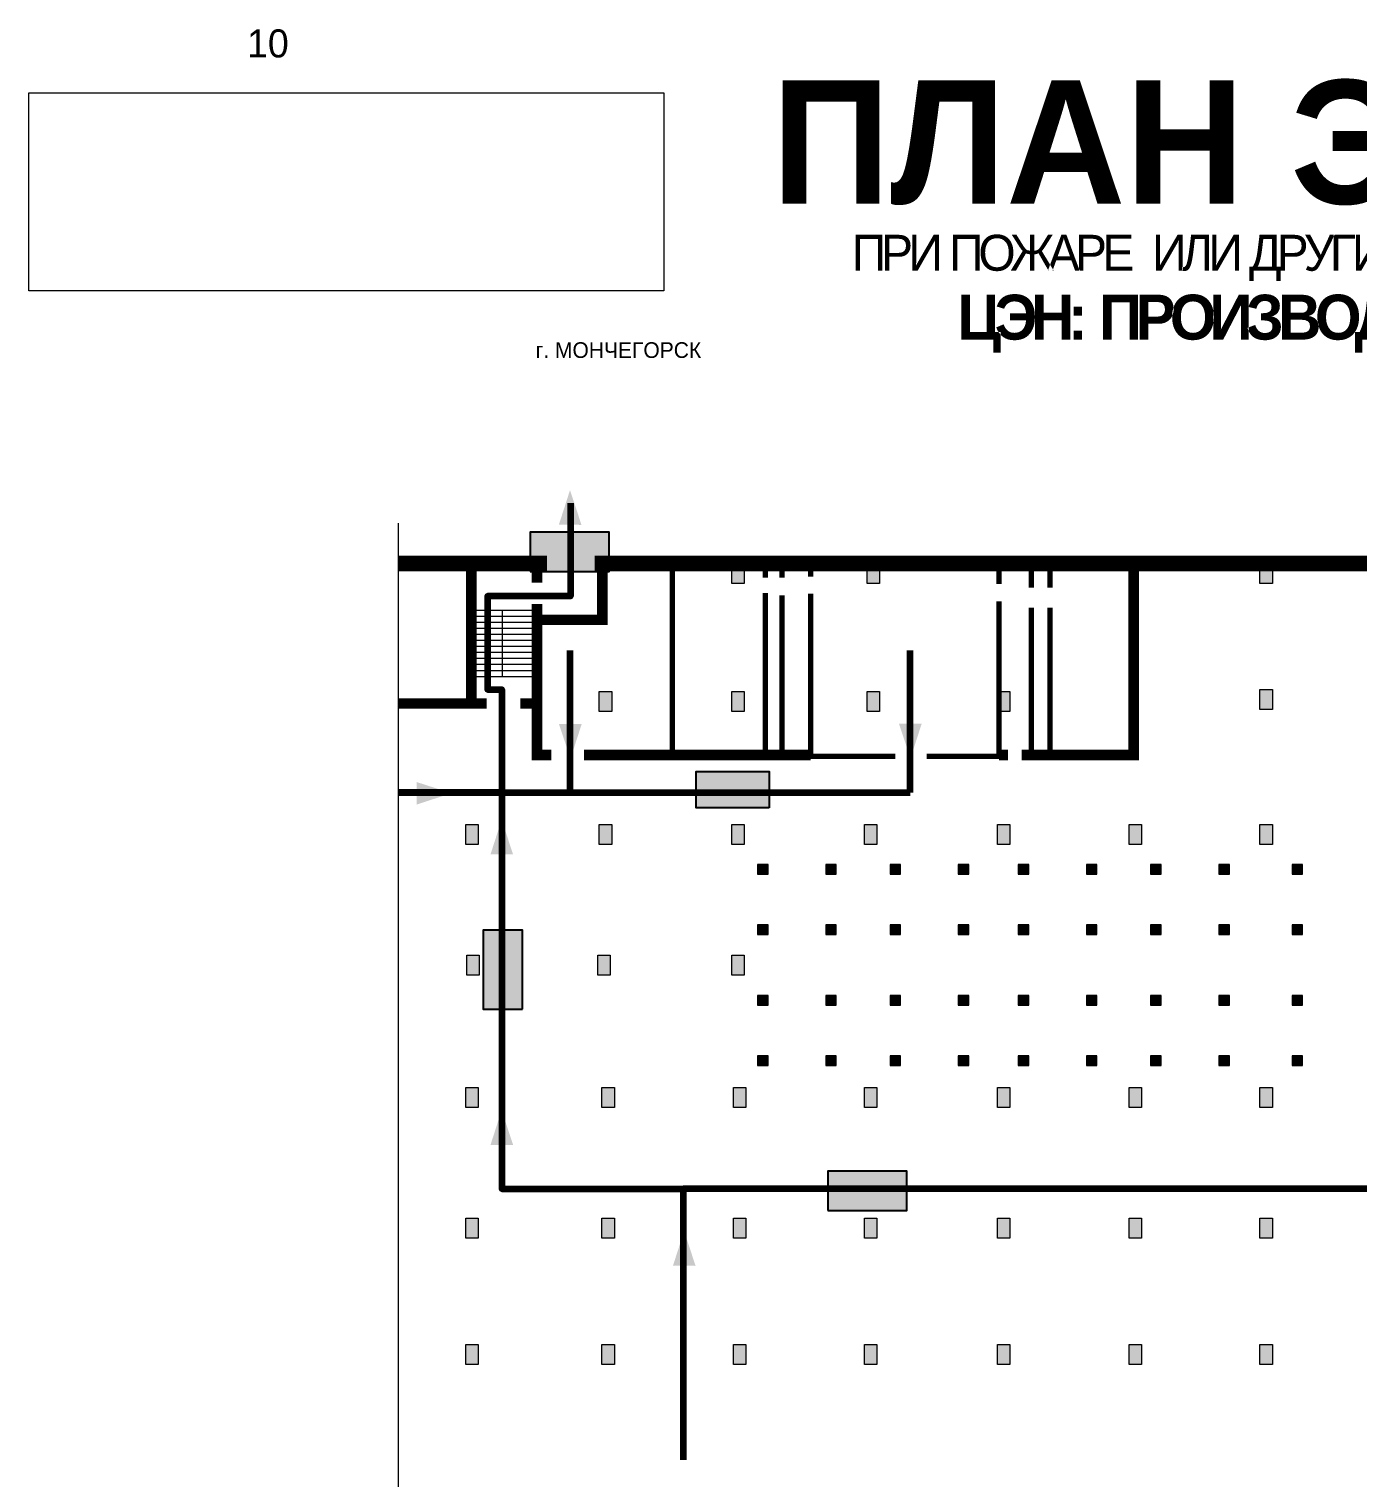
# Model space of a CAD drawing. Header units: millimetres. Extents: x 13810 to 67229, y 12374 to 21950.
# Drawn here: x 37206.5 to 37443.2, y 13891.9 to 14149.9 of the extents above; entities that cross this region are included whole.
import ezdxf

# ---------------------------------------------------------------- set-up
doc = ezdxf.new("R2010")
doc.units = ezdxf.units.MM
doc.layers.add('План_Штампы', color=7, linetype='Continuous')
doc.styles.add('обычный', font='arial.ttf')
picture_1 = doc.add_image_def('image1.jpg', size_in_pixel=(337, 105))

# ---------------------------------------------------------------- blocks, each defined once
blk = doc.blocks.new('A$C32E8229D')
at = {"true_color": 0xffffff}
blk.add_hatch(color=7, dxfattribs=at).paths.add_polyline_path([(0, 0), (0, -8), (16, -8), (16, 0)])
h = blk.add_hatch(color=126)
h.paths.add_polyline_path([(0.2, -0.2), (15.8, -0.2), (15.8, -7.8), (0.2, -7.8)])
h.paths.add_polyline_path([(13.49, -2.05), (12.08, -2.05), (11.37, -2.63, 0.162397), (11.29, -2.84), (11.29, -3.63), (10.35, -3.63), (10.35, -4.05), (11.68, -4.05), (11.68, -3.48), (12.26, -4.28), (11.29, -5.1), (11.29, -6.78), (11.85, -6.78), (11.85, -5.44), (12.8, -4.64), (12.8, -5.94), (14.46, -5.94), (14.46, -5.39), (13.45, -5.39), (13.45, -3.97), (12.46, -2.59), (13.15, -2.59), (13.69, -3.34), (14.18, -3)], flags=16)
h.paths.add_polyline_path([(10.74, -1.82, 1), (11.8, -1.82, 1)], flags=16)
h.paths.add_polyline_path([(9.39, -3.59), (5.99, -3.59), (6.56, -3.03), (5.91, -3.03), (5.1, -3.83), (5.91, -4.64), (6.56, -4.64), (5.99, -4.09), (9.39, -4.09)], flags=16)
h.paths.add_polyline_path([(4.29, -1.08), (1.72, -1.08), (1.72, -6.6), (4.29, -6.6)], flags=16)
at = {"color": 126}
blk.add_lwpolyline([(16, -8), (0, -8), (0, 0), (16, 0)], close=True, dxfattribs=at)
blk = doc.blocks.new('A$C7B4425F7')
at = {"true_color": 0xffffff}
blk.add_hatch(color=7, dxfattribs=at).paths.add_polyline_path([(0, 0), (-16, 0), (-16, -8), (0, -8)])
h = blk.add_hatch(color=126)
h.paths.add_polyline_path([(-0.2, -0.2), (-15.8, -0.2), (-15.8, -7.8), (-0.2, -7.8)])
h.paths.add_polyline_path([(-11.76, -2.03), (-11.76, -3.66), (-11.17, -3.66, -0.568275), (-11.17, -6.18), (-12.58, -6.18), (-12.58, -2.03)], flags=16)
h.paths.add_polyline_path([(-13.33, -4.12, -0.495768), (-13.59, -6.18), (-15.03, -6.18), (-15.03, -2.03), (-13.59, -2.03, -0.487973)], flags=16)
h.paths.add_polyline_path([(-10.25, -2.03), (-9.48, -2.03), (-9.48, -6.18), (-10.25, -6.18)], flags=16)
h.paths.add_polyline_path([(-13.84, -3.69), (-14.24, -3.69), (-14.24, -3.03), (-13.9, -3.03, -0.692621)], flags=0)
h.paths.add_polyline_path([(-9.15, -2.03), (-8.4, -2.03), (-8.04, -3.07), (-7.68, -2.03), (-6.93, -2.03), (-7.64, -4.1), (-6.93, -6.18), (-7.68, -6.18), (-8.04, -5.14), (-8.4, -6.18), (-9.15, -6.18), (-8.44, -4.1)], flags=16)
h.paths.add_polyline_path([(-11.76, -4.46), (-11.42, -4.46, -0.692621), (-11.36, -5.12), (-11.76, -5.12)], flags=0)
h.paths.add_polyline_path([(-13.9, -5.2), (-14.24, -5.2), (-14.24, -4.55), (-13.84, -4.55, -0.708038)], flags=0)
edge = h.paths.add_edge_path(flags=16)
edge.add_ellipse((-5.51, -4.08), major_axis=(0, 2.05), ratio=0.586184, start_angle=0, end_angle=360)
edge = h.paths.add_edge_path(flags=0)
edge.add_ellipse((-5.51, -4.08), major_axis=(0, 1.14), ratio=0.454828, start_angle=0, end_angle=360)
h.paths.add_polyline_path([(-4.13, -4.96, 0.377264), (-3.48, -4.52, 0.0555), (-3.16, -2.03), (-1.66, -2.03), (-1.66, -4.96), (-0.96, -4.96), (-0.96, -7.01), (-1.75, -7.01), (-1.75, -6.18), (-3.3, -6.18), (-3.3, -7.02), (-4.13, -7.02)], flags=16)
h.paths.add_polyline_path([(-2.73, -2.91), (-2.28, -2.91), (-2.28, -4.96), (-3.05, -4.96, 0.079136)], flags=0)
at = {"color": 126}
blk.add_lwpolyline([(-16, -8), (0, -8), (0, 0), (-16, 0)], close=True, dxfattribs=at)

msp = doc.modelspace()

# ---------------------------------------------------------------- hatches: boundary and pattern name
at = {"lineweight": 0}
h = msp.add_hatch(color=256, dxfattribs=at)
h.dxf.hatch_style = 1
h.paths.add_polyline_path([(37331.77, 14051.07), (37333.99, 14051.07), (37333.99, 14054.64), (37331.77, 14054.64)])
h = msp.add_hatch(color=256, dxfattribs=at)
h.dxf.hatch_style = 1
h.paths.add_polyline_path([(37355.87, 14051.07), (37358.1, 14051.07), (37358.1, 14054.64), (37355.87, 14054.64)])
h = msp.add_hatch(color=256, dxfattribs=at)
h.dxf.hatch_style = 1
h.paths.add_polyline_path([(37425.87, 14051.07), (37428.1, 14051.07), (37428.1, 14054.64), (37425.87, 14054.64)])
h = msp.add_hatch(color=256, dxfattribs=at)
h.dxf.hatch_style = 1
h.paths.add_polyline_path([(37425.87, 14028.65), (37428.1, 14028.65), (37428.1, 14032.22), (37425.87, 14032.22)])
h = msp.add_hatch(color=256, dxfattribs=at)
h.dxf.hatch_style = 1
h.paths.add_polyline_path([(37308.16, 14028.3), (37310.38, 14028.3), (37310.38, 14031.87), (37308.16, 14031.87)])
h = msp.add_hatch(color=256, dxfattribs=at)
h.dxf.hatch_style = 1
h.paths.add_polyline_path([(37331.77, 14028.3), (37333.99, 14028.3), (37333.99, 14031.87), (37331.77, 14031.87)])
h = msp.add_hatch(color=256, dxfattribs=at)
h.dxf.hatch_style = 1
h.paths.add_polyline_path([(37355.87, 14028.3), (37358.1, 14028.3), (37358.1, 14031.87), (37355.87, 14031.87)])
h = msp.add_hatch(color=256, dxfattribs=at)
h.dxf.hatch_style = 1
h.paths.add_polyline_path([(37379.1, 14028.3), (37381.33, 14028.3), (37381.33, 14031.87), (37379.1, 14031.87)])
h = msp.add_hatch(color=256, dxfattribs=at)
h.dxf.hatch_style = 1
h.paths.add_polyline_path([(37284.35, 14004.59), (37286.57, 14004.59), (37286.57, 14008.15), (37284.35, 14008.15)])
h = msp.add_hatch(color=256, dxfattribs=at)
h.dxf.hatch_style = 1
h.paths.add_polyline_path([(37308.16, 14004.59), (37310.38, 14004.59), (37310.38, 14008.15), (37308.16, 14008.15)])
h = msp.add_hatch(color=256, dxfattribs=at)
h.dxf.hatch_style = 1
h.paths.add_polyline_path([(37331.77, 14004.59), (37333.99, 14004.59), (37333.99, 14008.15), (37331.77, 14008.15)])
h = msp.add_hatch(color=256, dxfattribs=at)
h.dxf.hatch_style = 1
h.paths.add_polyline_path([(37355.4, 14004.59), (37357.63, 14004.59), (37357.63, 14008.15), (37355.4, 14008.15)])
h = msp.add_hatch(color=256, dxfattribs=at)
h.dxf.hatch_style = 1
h.paths.add_polyline_path([(37379.1, 14004.59), (37381.33, 14004.59), (37381.33, 14008.15), (37379.1, 14008.15)])
h = msp.add_hatch(color=256, dxfattribs=at)
h.dxf.hatch_style = 1
h.paths.add_polyline_path([(37402.54, 14004.59), (37404.76, 14004.59), (37404.76, 14008.15), (37402.54, 14008.15)])
h = msp.add_hatch(color=256, dxfattribs=at)
h.dxf.hatch_style = 1
h.paths.add_polyline_path([(37425.87, 14004.59), (37428.1, 14004.59), (37428.1, 14008.15), (37425.87, 14008.15)])
h = msp.add_hatch(color=256, dxfattribs=at)
h.dxf.hatch_style = 1
h.paths.add_polyline_path([(37336.36, 14001.05), (37336.36, 13999.29), (37338.23, 13999.29), (37338.23, 14001.05)])
h = msp.add_hatch(color=256, dxfattribs=at)
h.dxf.hatch_style = 1
h.paths.add_polyline_path([(37348.51, 14001.05), (37348.51, 13999.29), (37350.38, 13999.29), (37350.38, 14001.05)])
h = msp.add_hatch(color=256, dxfattribs=at)
h.dxf.hatch_style = 1
h.paths.add_polyline_path([(37359.96, 14001.05), (37359.96, 13999.29), (37361.83, 13999.29), (37361.83, 14001.05)])
h = msp.add_hatch(color=256, dxfattribs=at)
h.dxf.hatch_style = 1
h.paths.add_polyline_path([(37372.11, 14001.05), (37372.11, 13999.29), (37373.98, 13999.29), (37373.98, 14001.05)])
h = msp.add_hatch(color=256, dxfattribs=at)
h.dxf.hatch_style = 1
h.paths.add_polyline_path([(37382.79, 14001.05), (37382.79, 13999.29), (37384.67, 13999.29), (37384.67, 14001.05)])
h = msp.add_hatch(color=256, dxfattribs=at)
h.dxf.hatch_style = 1
h.paths.add_polyline_path([(37394.94, 14001.05), (37394.94, 13999.29), (37396.82, 13999.29), (37396.82, 14001.05)])
h = msp.add_hatch(color=256, dxfattribs=at)
h.dxf.hatch_style = 1
h.paths.add_polyline_path([(37406.39, 14001.05), (37406.39, 13999.29), (37408.27, 13999.29), (37408.27, 14001.05)])
h = msp.add_hatch(color=256, dxfattribs=at)
h.dxf.hatch_style = 1
h.paths.add_polyline_path([(37418.54, 14001.05), (37418.54, 13999.29), (37420.42, 13999.29), (37420.42, 14001.05)])
h = msp.add_hatch(color=256, dxfattribs=at)
h.dxf.hatch_style = 1
h.paths.add_polyline_path([(37431.58, 14001.05), (37431.58, 13999.29), (37433.45, 13999.29), (37433.45, 14001.05)])
h = msp.add_hatch(color=256, dxfattribs=at)
h.dxf.hatch_style = 1
h.paths.add_polyline_path([(37336.36, 13990.3), (37336.36, 13988.55), (37338.23, 13988.55), (37338.23, 13990.3)])
h = msp.add_hatch(color=256, dxfattribs=at)
h.dxf.hatch_style = 1
h.paths.add_polyline_path([(37348.51, 13990.3), (37348.51, 13988.55), (37350.38, 13988.55), (37350.38, 13990.3)])
h = msp.add_hatch(color=256, dxfattribs=at)
h.dxf.hatch_style = 1
h.paths.add_polyline_path([(37359.96, 13990.3), (37359.96, 13988.55), (37361.83, 13988.55), (37361.83, 13990.3)])
h = msp.add_hatch(color=256, dxfattribs=at)
h.dxf.hatch_style = 1
h.paths.add_polyline_path([(37372.11, 13990.3), (37372.11, 13988.55), (37373.98, 13988.55), (37373.98, 13990.3)])
h = msp.add_hatch(color=256, dxfattribs=at)
h.dxf.hatch_style = 1
h.paths.add_polyline_path([(37382.79, 13990.3), (37382.79, 13988.55), (37384.67, 13988.55), (37384.67, 13990.3)])
h = msp.add_hatch(color=256, dxfattribs=at)
h.dxf.hatch_style = 1
h.paths.add_polyline_path([(37394.94, 13990.3), (37394.94, 13988.55), (37396.82, 13988.55), (37396.82, 13990.3)])
h = msp.add_hatch(color=256, dxfattribs=at)
h.dxf.hatch_style = 1
h.paths.add_polyline_path([(37406.39, 13990.3), (37406.39, 13988.55), (37408.27, 13988.55), (37408.27, 13990.3)])
h = msp.add_hatch(color=256, dxfattribs=at)
h.dxf.hatch_style = 1
h.paths.add_polyline_path([(37418.54, 13990.3), (37418.54, 13988.55), (37420.42, 13988.55), (37420.42, 13990.3)])
h = msp.add_hatch(color=256, dxfattribs=at)
h.dxf.hatch_style = 1
h.paths.add_polyline_path([(37431.58, 13990.3), (37431.58, 13988.55), (37433.45, 13988.55), (37433.45, 13990.3)])
h = msp.add_hatch(color=256, dxfattribs=at)
h.dxf.hatch_style = 1
h.paths.add_polyline_path([(37284.54, 13981.3), (37286.77, 13981.3), (37286.77, 13984.86), (37284.54, 13984.86)])
h = msp.add_hatch(color=256, dxfattribs=at)
h.dxf.hatch_style = 1
h.paths.add_polyline_path([(37307.88, 13981.3), (37310.1, 13981.3), (37310.1, 13984.86), (37307.88, 13984.86)])
h = msp.add_hatch(color=256, dxfattribs=at)
h.dxf.hatch_style = 1
h.paths.add_polyline_path([(37331.77, 13981.3), (37333.99, 13981.3), (37333.99, 13984.86), (37331.77, 13984.86)])
h = msp.add_hatch(color=256, dxfattribs=at)
h.dxf.hatch_style = 1
h.paths.add_polyline_path([(37336.36, 13977.73), (37336.36, 13975.97), (37338.23, 13975.97), (37338.23, 13977.73)])
h = msp.add_hatch(color=256, dxfattribs=at)
h.dxf.hatch_style = 1
h.paths.add_polyline_path([(37348.51, 13977.73), (37348.51, 13975.97), (37350.38, 13975.97), (37350.38, 13977.73)])
h = msp.add_hatch(color=256, dxfattribs=at)
h.dxf.hatch_style = 1
h.paths.add_polyline_path([(37359.96, 13977.73), (37359.96, 13975.97), (37361.83, 13975.97), (37361.83, 13977.73)])
h = msp.add_hatch(color=256, dxfattribs=at)
h.dxf.hatch_style = 1
h.paths.add_polyline_path([(37372.11, 13977.73), (37372.11, 13975.97), (37373.98, 13975.97), (37373.98, 13977.73)])
h = msp.add_hatch(color=256, dxfattribs=at)
h.dxf.hatch_style = 1
h.paths.add_polyline_path([(37382.79, 13977.73), (37382.79, 13975.97), (37384.67, 13975.97), (37384.67, 13977.73)])
h = msp.add_hatch(color=256, dxfattribs=at)
h.dxf.hatch_style = 1
h.paths.add_polyline_path([(37394.94, 13977.73), (37394.94, 13975.97), (37396.82, 13975.97), (37396.82, 13977.73)])
h = msp.add_hatch(color=256, dxfattribs=at)
h.dxf.hatch_style = 1
h.paths.add_polyline_path([(37406.39, 13977.73), (37406.39, 13975.97), (37408.27, 13975.97), (37408.27, 13977.73)])
h = msp.add_hatch(color=256, dxfattribs=at)
h.dxf.hatch_style = 1
h.paths.add_polyline_path([(37418.54, 13977.73), (37418.54, 13975.97), (37420.42, 13975.97), (37420.42, 13977.73)])
h = msp.add_hatch(color=256, dxfattribs=at)
h.dxf.hatch_style = 1
h.paths.add_polyline_path([(37431.58, 13977.73), (37431.58, 13975.97), (37433.45, 13975.97), (37433.45, 13977.73)])
h = msp.add_hatch(color=256, dxfattribs=at)
h.dxf.hatch_style = 1
h.paths.add_polyline_path([(37336.36, 13966.98), (37336.36, 13965.22), (37338.23, 13965.22), (37338.23, 13966.98)])
h = msp.add_hatch(color=256, dxfattribs=at)
h.dxf.hatch_style = 1
h.paths.add_polyline_path([(37348.51, 13966.98), (37348.51, 13965.22), (37350.38, 13965.22), (37350.38, 13966.98)])
h = msp.add_hatch(color=256, dxfattribs=at)
h.dxf.hatch_style = 1
h.paths.add_polyline_path([(37359.96, 13966.98), (37359.96, 13965.22), (37361.83, 13965.22), (37361.83, 13966.98)])
h = msp.add_hatch(color=256, dxfattribs=at)
h.dxf.hatch_style = 1
h.paths.add_polyline_path([(37372.11, 13966.98), (37372.11, 13965.22), (37373.98, 13965.22), (37373.98, 13966.98)])
h = msp.add_hatch(color=256, dxfattribs=at)
h.dxf.hatch_style = 1
h.paths.add_polyline_path([(37382.79, 13966.98), (37382.79, 13965.22), (37384.67, 13965.22), (37384.67, 13966.98)])
h = msp.add_hatch(color=256, dxfattribs=at)
h.dxf.hatch_style = 1
h.paths.add_polyline_path([(37394.94, 13966.98), (37394.94, 13965.22), (37396.82, 13965.22), (37396.82, 13966.98)])
h = msp.add_hatch(color=256, dxfattribs=at)
h.dxf.hatch_style = 1
h.paths.add_polyline_path([(37406.39, 13966.98), (37406.39, 13965.22), (37408.27, 13965.22), (37408.27, 13966.98)])
h = msp.add_hatch(color=256, dxfattribs=at)
h.dxf.hatch_style = 1
h.paths.add_polyline_path([(37418.54, 13966.98), (37418.54, 13965.22), (37420.42, 13965.22), (37420.42, 13966.98)])
h = msp.add_hatch(color=256, dxfattribs=at)
h.dxf.hatch_style = 1
h.paths.add_polyline_path([(37431.58, 13966.98), (37431.58, 13965.22), (37433.45, 13965.22), (37433.45, 13966.98)])
h = msp.add_hatch(color=256, dxfattribs=at)
h.dxf.hatch_style = 1
h.paths.add_polyline_path([(37284.35, 13957.76), (37286.57, 13957.76), (37286.57, 13961.33), (37284.35, 13961.33)])
h = msp.add_hatch(color=256, dxfattribs=at)
h.dxf.hatch_style = 1
h.paths.add_polyline_path([(37308.63, 13957.76), (37310.86, 13957.76), (37310.86, 13961.33), (37308.63, 13961.33)])
h = msp.add_hatch(color=256, dxfattribs=at)
h.dxf.hatch_style = 1
h.paths.add_polyline_path([(37332.07, 13957.76), (37334.29, 13957.76), (37334.29, 13961.33), (37332.07, 13961.33)])
h = msp.add_hatch(color=256, dxfattribs=at)
h.dxf.hatch_style = 1
h.paths.add_polyline_path([(37355.4, 13957.76), (37357.63, 13957.76), (37357.63, 13961.33), (37355.4, 13961.33)])
h = msp.add_hatch(color=256, dxfattribs=at)
h.dxf.hatch_style = 1
h.paths.add_polyline_path([(37379.1, 13957.76), (37381.33, 13957.76), (37381.33, 13961.33), (37379.1, 13961.33)])
h = msp.add_hatch(color=256, dxfattribs=at)
h.dxf.hatch_style = 1
h.paths.add_polyline_path([(37402.54, 13957.76), (37404.76, 13957.76), (37404.76, 13961.33), (37402.54, 13961.33)])
h = msp.add_hatch(color=256, dxfattribs=at)
h.dxf.hatch_style = 1
h.paths.add_polyline_path([(37425.87, 13957.76), (37428.1, 13957.76), (37428.1, 13961.33), (37425.87, 13961.33)])
h = msp.add_hatch(color=256, dxfattribs=at)
h.dxf.hatch_style = 1
h.paths.add_polyline_path([(37284.35, 13934.46), (37286.57, 13934.46), (37286.57, 13938.02), (37284.35, 13938.02)])
h = msp.add_hatch(color=256, dxfattribs=at)
h.dxf.hatch_style = 1
h.paths.add_polyline_path([(37308.63, 13934.46), (37310.86, 13934.46), (37310.86, 13938.02), (37308.63, 13938.02)])
h = msp.add_hatch(color=256, dxfattribs=at)
h.dxf.hatch_style = 1
h.paths.add_polyline_path([(37332.07, 13934.46), (37334.29, 13934.46), (37334.29, 13938.02), (37332.07, 13938.02)])
h = msp.add_hatch(color=256, dxfattribs=at)
h.dxf.hatch_style = 1
h.paths.add_polyline_path([(37355.4, 13934.46), (37357.63, 13934.46), (37357.63, 13938.02), (37355.4, 13938.02)])
h = msp.add_hatch(color=256, dxfattribs=at)
h.dxf.hatch_style = 1
h.paths.add_polyline_path([(37379.1, 13934.46), (37381.33, 13934.46), (37381.33, 13938.02), (37379.1, 13938.02)])
h = msp.add_hatch(color=256, dxfattribs=at)
h.dxf.hatch_style = 1
h.paths.add_polyline_path([(37402.54, 13934.46), (37404.76, 13934.46), (37404.76, 13938.02), (37402.54, 13938.02)])
h = msp.add_hatch(color=256, dxfattribs=at)
h.dxf.hatch_style = 1
h.paths.add_polyline_path([(37425.87, 13934.46), (37428.1, 13934.46), (37428.1, 13938.02), (37425.87, 13938.02)])
h = msp.add_hatch(color=256, dxfattribs=at)
h.dxf.hatch_style = 1
h.paths.add_polyline_path([(37284.35, 13911.99), (37286.57, 13911.99), (37286.57, 13915.56), (37284.35, 13915.56)])
h = msp.add_hatch(color=256, dxfattribs=at)
h.dxf.hatch_style = 1
h.paths.add_polyline_path([(37308.63, 13911.99), (37310.86, 13911.99), (37310.86, 13915.56), (37308.63, 13915.56)])
h = msp.add_hatch(color=256, dxfattribs=at)
h.dxf.hatch_style = 1
h.paths.add_polyline_path([(37332.07, 13911.99), (37334.29, 13911.99), (37334.29, 13915.56), (37332.07, 13915.56)])
h = msp.add_hatch(color=256, dxfattribs=at)
h.dxf.hatch_style = 1
h.paths.add_polyline_path([(37355.4, 13911.99), (37357.63, 13911.99), (37357.63, 13915.56), (37355.4, 13915.56)])
h = msp.add_hatch(color=256, dxfattribs=at)
h.dxf.hatch_style = 1
h.paths.add_polyline_path([(37379.1, 13911.99), (37381.33, 13911.99), (37381.33, 13915.56), (37379.1, 13915.56)])
h = msp.add_hatch(color=256, dxfattribs=at)
h.dxf.hatch_style = 1
h.paths.add_polyline_path([(37402.54, 13911.99), (37404.76, 13911.99), (37404.76, 13915.56), (37402.54, 13915.56)])
h = msp.add_hatch(color=256, dxfattribs=at)
h.dxf.hatch_style = 1
h.paths.add_polyline_path([(37425.87, 13911.99), (37428.1, 13911.99), (37428.1, 13915.56), (37425.87, 13915.56)])

# ---------------------------------------------------------------- linework, layer by layer
at = {"color": 126, "lineweight": 100, "true_color": 0x008754}
for points in [[(37303, 14065.41), (37303, 14048.86), (37288.22, 14048.86), (37288.22, 14032.23), (37290.79, 14032.23), (37290.79, 13943.28), (37323.12, 13943.28)], [(37302.97, 14013.85), (37302.97, 14039.18)], [(37363.55, 14013.85), (37363.55, 14039.18)], [(37290.79, 14013.85), (37363.55, 14013.85)], [(37528.21, 13943.28), (37323.12, 13943.28), (37323.12, 13895.01)]]:
    msp.add_lwpolyline(points, dxfattribs=at)
at = {"lineweight": 0}
for points in [[(37272.33, 14061.83), (37272.33, 13852.97)], [(37331.77, 14054.64), (37333.99, 14054.64), (37333.99, 14051.07), (37331.77, 14051.07), (37331.77, 14054.64)], [(37355.87, 14054.64), (37358.1, 14054.64), (37358.1, 14051.07), (37355.87, 14051.07), (37355.87, 14054.64)], [(37425.87, 14054.64), (37428.1, 14054.64), (37428.1, 14051.07), (37425.87, 14051.07), (37425.87, 14054.64)], [(37297.06, 14046.3), (37285.01, 14046.3)], [(37297.06, 14045.23), (37285.01, 14045.23)], [(37297.06, 14045.23), (37285.01, 14045.23)], [(37290.83, 14046.3), (37290.83, 14034.49)], [(37297.06, 14044.15), (37285.01, 14044.15)], [(37297.06, 14044.15), (37285.01, 14044.15)], [(37297.06, 14043.08), (37285.01, 14043.08)], [(37297.06, 14043.08), (37285.01, 14043.08)], [(37297.06, 14042.01), (37285.01, 14042.01)], [(37297.06, 14042.01), (37285.01, 14042.01)], [(37297.06, 14040.93), (37285.01, 14040.93)], [(37297.06, 14040.93), (37285.01, 14040.93)], [(37297.06, 14039.86), (37285.01, 14039.86)], [(37297.06, 14039.86), (37285.01, 14039.86)], [(37297.06, 14038.78), (37285.01, 14038.78)], [(37297.06, 14038.78), (37285.01, 14038.78)], [(37297.06, 14037.71), (37285.01, 14037.71)], [(37297.06, 14037.71), (37285.01, 14037.71)], [(37297.06, 14036.64), (37285.01, 14036.64)], [(37297.06, 14036.64), (37285.01, 14036.64)], [(37297.06, 14035.56), (37285.01, 14035.56)], [(37297.06, 14035.56), (37285.01, 14035.56)], [(37297.06, 14034.49), (37285.01, 14034.49)], [(37425.87, 14032.22), (37428.1, 14032.22), (37428.1, 14028.65), (37425.87, 14028.65), (37425.87, 14032.22)], [(37308.16, 14031.87), (37310.38, 14031.87), (37310.38, 14028.3), (37308.16, 14028.3), (37308.16, 14031.87)], [(37331.77, 14031.87), (37333.99, 14031.87), (37333.99, 14028.3), (37331.77, 14028.3), (37331.77, 14031.87)], [(37355.87, 14031.87), (37358.1, 14031.87), (37358.1, 14028.3), (37355.87, 14028.3), (37355.87, 14031.87)], [(37379.1, 14031.87), (37381.33, 14031.87), (37381.33, 14028.3), (37379.1, 14028.3), (37379.1, 14031.87)], [(37284.35, 14008.15), (37286.57, 14008.15), (37286.57, 14004.59), (37284.35, 14004.59), (37284.35, 14008.15)], [(37308.16, 14008.15), (37310.38, 14008.15), (37310.38, 14004.59), (37308.16, 14004.59), (37308.16, 14008.15)], [(37331.77, 14008.15), (37333.99, 14008.15), (37333.99, 14004.59), (37331.77, 14004.59), (37331.77, 14008.15)], [(37355.4, 14008.15), (37357.63, 14008.15), (37357.63, 14004.59), (37355.4, 14004.59), (37355.4, 14008.15)], [(37379.1, 14008.15), (37381.33, 14008.15), (37381.33, 14004.59), (37379.1, 14004.59), (37379.1, 14008.15)], [(37402.54, 14008.15), (37404.76, 14008.15), (37404.76, 14004.59), (37402.54, 14004.59), (37402.54, 14008.15)], [(37425.87, 14008.15), (37428.1, 14008.15), (37428.1, 14004.59), (37425.87, 14004.59), (37425.87, 14008.15)], [(37338.23, 14001.05), (37336.36, 14001.05), (37336.36, 13999.29), (37338.23, 13999.29), (37338.23, 14001.05)], [(37350.38, 14001.05), (37348.51, 14001.05), (37348.51, 13999.29), (37350.38, 13999.29), (37350.38, 14001.05)], [(37361.83, 14001.05), (37359.96, 14001.05), (37359.96, 13999.29), (37361.83, 13999.29), (37361.83, 14001.05)], [(37373.98, 14001.05), (37372.11, 14001.05), (37372.11, 13999.29), (37373.98, 13999.29), (37373.98, 14001.05)], [(37384.67, 14001.05), (37382.79, 14001.05), (37382.79, 13999.29), (37384.67, 13999.29), (37384.67, 14001.05)], [(37396.82, 14001.05), (37394.94, 14001.05), (37394.94, 13999.29), (37396.82, 13999.29), (37396.82, 14001.05)], [(37408.27, 14001.05), (37406.39, 14001.05), (37406.39, 13999.29), (37408.27, 13999.29), (37408.27, 14001.05)], [(37420.42, 14001.05), (37418.54, 14001.05), (37418.54, 13999.29), (37420.42, 13999.29), (37420.42, 14001.05)], [(37433.45, 14001.05), (37431.58, 14001.05), (37431.58, 13999.29), (37433.45, 13999.29), (37433.45, 14001.05)], [(37338.23, 13990.3), (37336.36, 13990.3), (37336.36, 13988.55), (37338.23, 13988.55), (37338.23, 13990.3)], [(37350.38, 13990.3), (37348.51, 13990.3), (37348.51, 13988.55), (37350.38, 13988.55), (37350.38, 13990.3)], [(37361.83, 13990.3), (37359.96, 13990.3), (37359.96, 13988.55), (37361.83, 13988.55), (37361.83, 13990.3)], [(37373.98, 13990.3), (37372.11, 13990.3), (37372.11, 13988.55), (37373.98, 13988.55), (37373.98, 13990.3)], [(37384.67, 13990.3), (37382.79, 13990.3), (37382.79, 13988.55), (37384.67, 13988.55), (37384.67, 13990.3)], [(37396.82, 13990.3), (37394.94, 13990.3), (37394.94, 13988.55), (37396.82, 13988.55), (37396.82, 13990.3)], [(37408.27, 13990.3), (37406.39, 13990.3), (37406.39, 13988.55), (37408.27, 13988.55), (37408.27, 13990.3)], [(37420.42, 13990.3), (37418.54, 13990.3), (37418.54, 13988.55), (37420.42, 13988.55), (37420.42, 13990.3)], [(37433.45, 13990.3), (37431.58, 13990.3), (37431.58, 13988.55), (37433.45, 13988.55), (37433.45, 13990.3)], [(37284.54, 13984.86), (37286.77, 13984.86), (37286.77, 13981.3), (37284.54, 13981.3), (37284.54, 13984.86)], [(37307.88, 13984.86), (37310.1, 13984.86), (37310.1, 13981.3), (37307.88, 13981.3), (37307.88, 13984.86)], [(37331.77, 13984.86), (37333.99, 13984.86), (37333.99, 13981.3), (37331.77, 13981.3), (37331.77, 13984.86)], [(37338.23, 13977.73), (37336.36, 13977.73), (37336.36, 13975.97), (37338.23, 13975.97), (37338.23, 13977.73)], [(37350.38, 13977.73), (37348.51, 13977.73), (37348.51, 13975.97), (37350.38, 13975.97), (37350.38, 13977.73)], [(37361.83, 13977.73), (37359.96, 13977.73), (37359.96, 13975.97), (37361.83, 13975.97), (37361.83, 13977.73)], [(37373.98, 13977.73), (37372.11, 13977.73), (37372.11, 13975.97), (37373.98, 13975.97), (37373.98, 13977.73)], [(37384.67, 13977.73), (37382.79, 13977.73), (37382.79, 13975.97), (37384.67, 13975.97), (37384.67, 13977.73)], [(37396.82, 13977.73), (37394.94, 13977.73), (37394.94, 13975.97), (37396.82, 13975.97), (37396.82, 13977.73)], [(37408.27, 13977.73), (37406.39, 13977.73), (37406.39, 13975.97), (37408.27, 13975.97), (37408.27, 13977.73)], [(37420.42, 13977.73), (37418.54, 13977.73), (37418.54, 13975.97), (37420.42, 13975.97), (37420.42, 13977.73)], [(37433.45, 13977.73), (37431.58, 13977.73), (37431.58, 13975.97), (37433.45, 13975.97), (37433.45, 13977.73)], [(37338.23, 13966.98), (37336.36, 13966.98), (37336.36, 13965.22), (37338.23, 13965.22), (37338.23, 13966.98)], [(37350.38, 13966.98), (37348.51, 13966.98), (37348.51, 13965.22), (37350.38, 13965.22), (37350.38, 13966.98)], [(37361.83, 13966.98), (37359.96, 13966.98), (37359.96, 13965.22), (37361.83, 13965.22), (37361.83, 13966.98)], [(37373.98, 13966.98), (37372.11, 13966.98), (37372.11, 13965.22), (37373.98, 13965.22), (37373.98, 13966.98)], [(37384.67, 13966.98), (37382.79, 13966.98), (37382.79, 13965.22), (37384.67, 13965.22), (37384.67, 13966.98)], [(37396.82, 13966.98), (37394.94, 13966.98), (37394.94, 13965.22), (37396.82, 13965.22), (37396.82, 13966.98)], [(37408.27, 13966.98), (37406.39, 13966.98), (37406.39, 13965.22), (37408.27, 13965.22), (37408.27, 13966.98)], [(37420.42, 13966.98), (37418.54, 13966.98), (37418.54, 13965.22), (37420.42, 13965.22), (37420.42, 13966.98)], [(37433.45, 13966.98), (37431.58, 13966.98), (37431.58, 13965.22), (37433.45, 13965.22), (37433.45, 13966.98)], [(37284.35, 13961.33), (37286.57, 13961.33), (37286.57, 13957.76), (37284.35, 13957.76), (37284.35, 13961.33)], [(37308.63, 13961.33), (37310.86, 13961.33), (37310.86, 13957.76), (37308.63, 13957.76), (37308.63, 13961.33)], [(37332.07, 13961.33), (37334.29, 13961.33), (37334.29, 13957.76), (37332.07, 13957.76), (37332.07, 13961.33)], [(37355.4, 13961.33), (37357.63, 13961.33), (37357.63, 13957.76), (37355.4, 13957.76), (37355.4, 13961.33)], [(37379.1, 13961.33), (37381.33, 13961.33), (37381.33, 13957.76), (37379.1, 13957.76), (37379.1, 13961.33)], [(37402.54, 13961.33), (37404.76, 13961.33), (37404.76, 13957.76), (37402.54, 13957.76), (37402.54, 13961.33)], [(37425.87, 13961.33), (37428.1, 13961.33), (37428.1, 13957.76), (37425.87, 13957.76), (37425.87, 13961.33)], [(37284.35, 13938.02), (37286.57, 13938.02), (37286.57, 13934.46), (37284.35, 13934.46), (37284.35, 13938.02)], [(37308.63, 13938.02), (37310.86, 13938.02), (37310.86, 13934.46), (37308.63, 13934.46), (37308.63, 13938.02)], [(37332.07, 13938.02), (37334.29, 13938.02), (37334.29, 13934.46), (37332.07, 13934.46), (37332.07, 13938.02)], [(37355.4, 13938.02), (37357.63, 13938.02), (37357.63, 13934.46), (37355.4, 13934.46), (37355.4, 13938.02)], [(37379.1, 13938.02), (37381.33, 13938.02), (37381.33, 13934.46), (37379.1, 13934.46), (37379.1, 13938.02)], [(37402.54, 13938.02), (37404.76, 13938.02), (37404.76, 13934.46), (37402.54, 13934.46), (37402.54, 13938.02)], [(37425.87, 13938.02), (37428.1, 13938.02), (37428.1, 13934.46), (37425.87, 13934.46), (37425.87, 13938.02)], [(37284.35, 13915.56), (37286.57, 13915.56), (37286.57, 13911.99), (37284.35, 13911.99), (37284.35, 13915.56)], [(37308.63, 13915.56), (37310.86, 13915.56), (37310.86, 13911.99), (37308.63, 13911.99), (37308.63, 13915.56)], [(37332.07, 13915.56), (37334.29, 13915.56), (37334.29, 13911.99), (37332.07, 13911.99), (37332.07, 13915.56)], [(37355.4, 13915.56), (37357.63, 13915.56), (37357.63, 13911.99), (37355.4, 13911.99), (37355.4, 13915.56)], [(37379.1, 13915.56), (37381.33, 13915.56), (37381.33, 13911.99), (37379.1, 13911.99), (37379.1, 13915.56)], [(37402.54, 13915.56), (37404.76, 13915.56), (37404.76, 13911.99), (37402.54, 13911.99), (37402.54, 13915.56)], [(37425.87, 13915.56), (37428.1, 13915.56), (37428.1, 13911.99), (37425.87, 13911.99), (37425.87, 13915.56)]]:
    msp.add_lwpolyline(points, dxfattribs=at)
for points, const_width in [([(37298.81, 14054.64), (37272.33, 14054.64)], 2.82), ([(37285.34, 14029.71), (37285.34, 14054.64)], 1.88), ([(37297.06, 14051.22), (37297.06, 14054.64)], 1.88), ([(37308.7, 14054.64), (37308.7, 14044.61), (37297.06, 14044.61)], 1.88), ([(37481.03, 14054.64), (37307.33, 14054.64)], 2.82), ([(37321.18, 14020.53), (37321.18, 14054.64)], 0.941), ([(37337.74, 14052.15), (37337.74, 14054.64)], 0.941), ([(37340.73, 14054.64), (37340.73, 14052.15)], 0.941), ([(37345.81, 14052.3), (37345.81, 14054.64)], 0.941), ([(37379.37, 14051.03), (37379.37, 14054.64)], 0.941), ([(37403.37, 14054.64), (37403.37, 14020.53), (37383.4, 14020.53)], 1.88), ([(37385.12, 14054.64), (37385.12, 14050.34)], 0.941), ([(37388.46, 14050.34), (37388.46, 14054.64)], 0.941), ([(37299.61, 14020.53), (37297.06, 14020.53), (37297.06, 14047.43)], 1.88), ([(37337.74, 14020.53), (37337.74, 14049.39)], 0.941), ([(37340.73, 14048.96), (37340.73, 14020.53)], 0.941), ([(37360.9, 14020.3), (37345.81, 14020.3), (37345.81, 14049.28)], 0.941), ([(37379.37, 14020.53), (37379.37, 14047.93)], 0.941), ([(37385.12, 14046.78), (37385.12, 14020.53)], 0.941), ([(37388.46, 14046.78), (37388.46, 14020.53)], 0.941), ([(37288.11, 14029.71), (37272.33, 14029.71)], 1.88), ([(37294.08, 14029.71), (37297.06, 14029.71)], 1.88), ([(37345.81, 14020.53), (37305.43, 14020.53)], 1.88), ([(37379.37, 14020.3), (37366.47, 14020.3)], 0.941), ([(37380.98, 14020.53), (37379.37, 14020.53)], 1.88)]:
    msp.add_lwpolyline(points, dxfattribs=dict(at, const_width=const_width))
at = {"color": 126, "lineweight": 100, "true_color": 0x008754}
msp.add_lwpolyline([(37272.33, 14013.85), (37290.79, 14013.85)], close=True, dxfattribs=at)
at = {"layer": 'План_Штампы', "color": 126, "true_color": 0x008754}
for points in [[(37304.98, 14061.54), (37300.95, 14061.55), (37302.94, 14067.73)], [(37300.98, 14026.04), (37305.01, 14026.04), (37303.02, 14019.86)], [(37361.56, 14026.11), (37365.59, 14026.1), (37363.6, 14019.92)], [(37275.6, 14011.7), (37275.6, 14015.73), (37281.78, 14013.74)], [(37292.8, 14002.82), (37288.77, 14002.83), (37290.76, 14009.01)], [(37292.8, 13951.08), (37288.77, 13951.08), (37290.76, 13957.26)], [(37325.31, 13929.55), (37321.28, 13929.56), (37323.27, 13935.74)]]:
    msp.add_solid(points, dxfattribs=at)

# ---------------------------------------------------------------- block references
at = {"layer": 'План_Штампы', "xscale": 0.8800000000000001, "yscale": 0.8800000000000001, "zscale": 0.8800000000000001}
msp.add_blockref('A$C7B4425F7', (37309.89, 14060.26), dxfattribs=at)
at = {"layer": 'План_Штампы', "color": 126, "true_color": 0x008754}
for p, xscale, yscale, zscale, rotation in [((37325.44, 14017.61), 0.8100087101568005, 0.8100087101568005, 0.8100087101568005, 359.9978653237144), ((37287.46, 13989.32), -0.8800000000000001, 0.8800000000000001, 0.8800000000000001, 90)]:
    msp.add_blockref('A$C32E8229D', p, dxfattribs=dict(at, xscale=xscale, yscale=yscale, zscale=zscale, rotation=rotation))
at = {"layer": 'План_Штампы', "color": 126, "true_color": 0x008754, "xscale": -0.8800000000000001, "yscale": 0.8800000000000001, "zscale": 0.8800000000000001}
msp.add_blockref('A$C32E8229D', (37362.96, 13946.44), dxfattribs=at)

# ---------------------------------------------------------------- texts
at = {"lineweight": 0, "style": 'обычный'}
for s, insert, char_height, width, attachment_point in [('{\\fProxima Nova Rg|b0|i0|c204|p2;10\\H1.1967x; }', (37249.11, 14147.26), 5, 126.6484, 5), ('{\\fProxima Nova Rg|b1|i0|c204|p2;ПЛАН ЭВАКУАЦИИ}', (37338.86, 14140.74), 22, 493.8901, 1), ('\\pi-8.4,l8.4,t8.4;{\\fProxima Nova Rg|b0|i0|c204|p2;г. МОНЧЕГОРСК\\H1.1997x; }', (37311.56, 14092.65), 2.8, 126.6484, 5)]:
    msp.add_mtext(s, dxfattribs=dict(at, insert=insert, char_height=char_height, width=width, attachment_point=attachment_point))
at = {"color": 0, "lineweight": 0, "insert": (37490.6, 14113.33), "char_height": 8, "width": 449.2158, "attachment_point": 5, "style": 'обычный'}
msp.add_mtext('{\\fArial Black|b1|i0|c204|p34;\\H2x;\\T0.85;  \\fArial Narrow|b0|i0|c204|p34;\\H0.8x;\\W0.9;\\P\\fProxima Nova Rg|b0|i0|c204|p2;\\H0.5x;\\W1;\\C256;ПРИ ПОЖАРЕ  ИЛИ ДРУГИХ ЧРЕЗВЫЧАЙНЫХ СИТУАЦИЯХ  ИЗ ПОМЕЩЕНИЙ \\fProxima Nova Rg|b1|i0|c204|p2;\\H1.25x;\\PЦЭН: ПРОИЗВОДСТВО 1, ГМО-1, корпус 2, отм. +0,00}', dxfattribs=at)

# ---------------------------------------------------------------- pictures from other files: only their frames are drawn
at = {"color": 7, "lineweight": 0, "true_color": 0xf5f5ff}
image = msp.add_image(picture_1, insert=(37206.54, 14103.25), size_in_units=(113.11, 35.24), dxfattribs=at)
image.dxf.flags = 7

doc.saveas('drawing.dxf')
